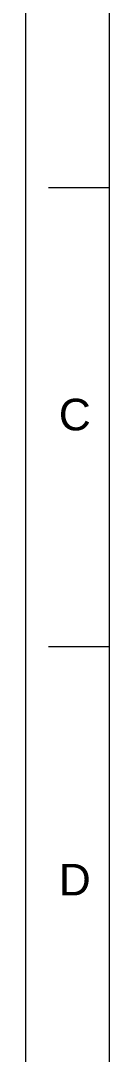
# Model space of a CAD drawing. Header units: millimetres. Extents: x 12315 to 13156, y -3112 to -2518.
# Drawn here: x 12314.7 to 12334.7, y -2968.9 to -2719.2 of the extents above; entities that cross this region are included whole.
import ezdxf

# ---------------------------------------------------------------- set-up
doc = ezdxf.new("R2010")
doc.units = ezdxf.units.MM
doc.layers.add('FORM', color=7, linetype='Continuous', lineweight=13)
doc.styles.get("Standard").update_dxf_attribs({"font": 'arial.ttf'})

msp = doc.modelspace()

# ---------------------------------------------------------------- linework, layer by layer
at = {"layer": 'FORM', "color": 7, "linetype": 'Continuous'}
for p, q in [((12314.69, -3112.38), (12314.69, -2517.68)), ((12334.71, -2537.7), (12334.71, -3092.36)), ((12334.71, -2759.56), (12320.16, -2759.56)), ((12334.71, -2870.5), (12320.16, -2870.5))]:
    msp.add_line(p, q, dxfattribs=at)

# ---------------------------------------------------------------- texts
at = {"layer": 'FORM', "char_height": 7.63, "attachment_point": 5}
for s, insert in [('C', (12326.45, -2814.41)), ('D', (12326.45, -2926.73))]:
    msp.add_mtext_dynamic_manual_height_columns(s, width=10.0119, gutter_width=12.51, heights=[0], dxfattribs=dict(at, insert=insert))

doc.saveas('drawing.dxf')
